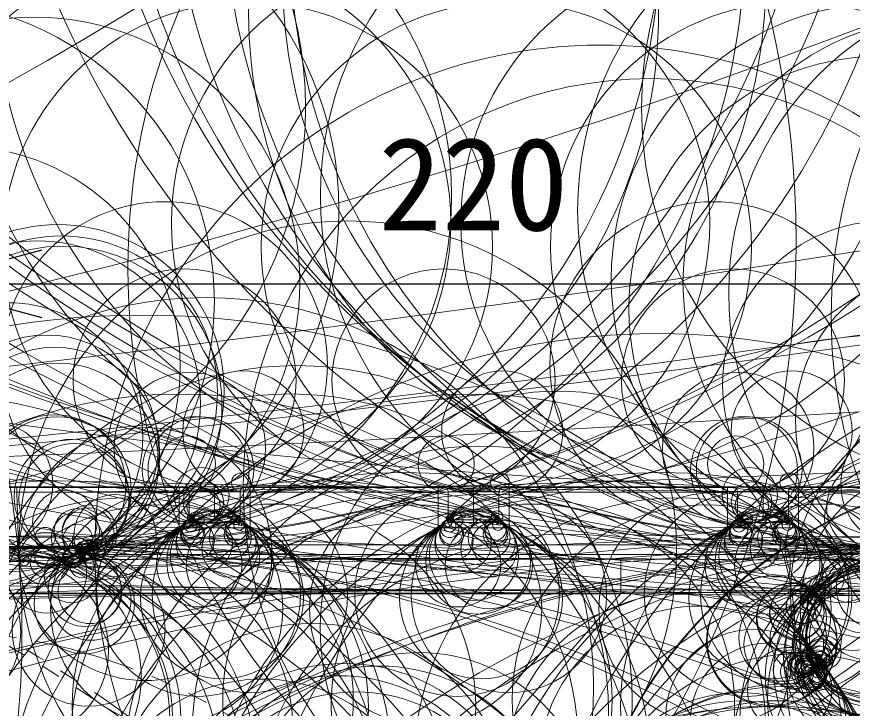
# Model space of a CAD drawing. Units: millimetres, scale not verified. Extents: x -9876 to 10121, y -1333 to 20075.
# Drawn here: x 19.21 to 35.66, y 75.77 to 89.39 of the extents above; entities that cross this region are included whole.
import ezdxf
from ezdxf.enums import TextEntityAlignment as Align

# ---------------------------------------------------------------- set-up
doc = ezdxf.new("R2010")
doc.units = ezdxf.units.MM
doc.header["$LTSCALE"] = 0.125
doc.header["$PDMODE"] = 32
doc.header["$PDSIZE"] = 0.025
doc.linetypes.add('USER1', pattern=[31.75, 15.875, -3.175, 3.175, -3.175, 3.175, -3.175])
for name, color, linetype in [('0-0_0', 7, 'Continuous'), ('0-5_SUNPO', 7, 'Continuous'), ('0-6_Defpoints', 7, 'Continuous')]:
    doc.layers.add(name, color=color, linetype=linetype)
doc.layers.add('0-4_GAIKEI', color=1, linetype='Continuous', lineweight=18)
doc.styles.add('ＭＳ ゴシック', font='')
doc.styles.get('ＭＳ ゴシック').set_extended_font_data('MS Gothic')

# ---------------------------------------------------------------- blocks, each defined once
blk = doc.blocks.new('_Open30')
at = {"layer": '0-0_0'}
blk.add_line((0, 0), (-1, 0), dxfattribs=at)
blk.add_lwpolyline([(-1, 0.26795), (0, 0), (-1, -0.26795)], dxfattribs=at)
blk = doc.blocks.new('D22')
at = {"layer": '0-5_SUNPO'}
for p, q in [((376.7387, -51.2784), (376.7387, -46.5499)), ((398.7315, -51.2784), (398.7315, -46.5499)), ((379.2387, -47.7999), (396.2315, -47.7999))]:
    blk.add_line(p, q, dxfattribs=at)
at = {"layer": '0-6_Defpoints'}
for p in [(398.7315, -47.7999), (376.7387, -51.9034), (398.7315, -51.9034)]:
    blk.add_point(p, dxfattribs=at)
at = {"layer": '0-5_SUNPO', "xscale": 2.5, "yscale": 2.5, "rotation": 180}
blk.add_blockref('_Open30', (376.7387, -47.7999), dxfattribs=at)
at = {"layer": '0-5_SUNPO', "xscale": 2.5, "yscale": 2.5}
blk.add_blockref('_Open30', (398.7315, -47.7999), dxfattribs=at)
at = {"layer": '0-5_SUNPO', "style": 'ＭＳ ゴシック'}
blk.add_text('220', height=1.833, dxfattribs=at).set_placement((385.8601, -47.2999), align=Align.BOTTOM_LEFT)

msp = doc.modelspace()

# ---------------------------------------------------------------- linework, layer by layer
at = {"layer": '0-4_GAIKEI', "color": 7}
for p, q in [((39.1008, 80.1316), (17.5043, 80.1316)), ((19.755, 80.1316), (19.7543, 80.1316))]:
    msp.add_line(p, q, dxfattribs=at)
at = {"layer": '0-4_GAIKEI'}
for p, q in [((17.5043, 80.1166), (22.557, 80.1166)), ((19.2067, 80.1166), (19.2067, 80.0281)), ((19.2067, 80.0281), (19.2371, 79.1582)), ((19.2067, 80.0281), (22.4043, 80.0281)), ((23.6043, 80.0316), (22.6043, 80.0316)), ((22.6043, 80.0316), (22.6043, 79.4816)), ((23.6043, 80.0316), (23.6043, 79.4816)), ((23.6517, 80.1166), (27.657, 80.1166)), ((23.8043, 80.1166), (23.8043, 79.3281)), ((23.8043, 80.0281), (27.5043, 80.0281)), ((27.7043, 80.0316), (28.7043, 80.0316)), ((27.7043, 80.0316), (27.7043, 79.4816)), ((28.2043, 80.1316), (28.2043, 79.4316)), ((28.7043, 80.0316), (28.7043, 79.4816)), ((28.7517, 80.1166), (33.357, 80.1166)), ((28.9043, 80.1166), (28.9043, 79.3281)), ((28.9043, 80.0281), (33.2043, 80.0281)), ((33.4043, 80.0316), (34.4043, 80.0316)), ((33.4043, 80.0316), (33.4043, 79.4816)), ((33.9043, 80.1316), (33.9043, 79.4816)), ((34.4043, 80.0316), (34.4043, 79.4816)), ((34.4517, 80.1166), (37.2019, 80.1166)), ((34.6043, 80.1166), (34.6043, 79.3281)), ((34.6043, 80.0281), (37.2019, 80.0281)), ((22.6357, 79.4316), (23.573, 79.4316)), ((27.7043, 79.4816), (28.7043, 79.4816)), ((27.7357, 79.4316), (28.673, 79.4316)), ((33.4043, 79.4816), (33.9043, 79.4816)), ((33.4357, 79.4316), (34.373, 79.4316)), ((19.2371, 79.1582), (19.2371, 78.9652)), ((20.3071, 79.1582), (19.2371, 79.1582)), ((20.3071, 79.1582), (20.3071, 78.9652)), ((20.3071, 78.9652), (19.2371, 78.9652)), ((20.3043, 78.949), (20.3043, 78.9343)), ((20.6322, 78.991), (20.6322, 78.7983)), ((35.7765, 78.991), (20.6322, 78.991)), ((19.2471, 78.7894), (19.2043, 78.7894)), ((20.6322, 78.7983), (20.6507, 78.7493)), ((35.7765, 78.7983), (20.6322, 78.7983)), ((31.1043, 78.7068), (22.2043, 78.7068)), ((31.1043, 78.0366), (31.1043, 78.7068)), ((19.2532, 78.6638), (19.2043, 78.6637)), ((19.0152, 78.0366), (22.2043, 78.0366)), ((19.0155, 78.0266), (22.2043, 78.0266)), ((31.1043, 78.1073), (22.2043, 78.1073)), ((22.2043, 78.0366), (31.0995, 78.0366)), ((22.2043, 78.0266), (31.0995, 78.0266)), ((31.0995, 78.0267), (24.1705, 70.0946)), ((31.0995, 78.0366), (31.1043, 78.0367)), ((31.0995, 78.0266), (31.0995, 78.0366)), ((31.0995, 78.0266), (31.1044, 78.0266)), ((34.9004, 78.0751), (31.1043, 78.0366)), ((31.1043, 78.0366), (31.1044, 78.0266)), ((34.9055, 78.0819), (34.9004, 78.0751)), ((34.9995, 77.9641), (34.9951, 77.9581)), ((36.932, 77.9616), (35.0761, 76.662)), ((34.8599, 76.662), (34.9008, 76.6918)), ((35.0761, 76.662), (35.027, 76.6276)), ((35.2969, 76.3496), (35.2478, 76.3153))]:
    msp.add_line(p, q, dxfattribs=at)
for points in [[(22.4043, 80.1166), (22.4043, 79.3281), (23.8043, 79.3281)], [(23.1043, 80.1316), (23.1043, 79.4816), (22.6043, 79.4816)], [(27.5043, 80.1166), (27.5043, 79.3281), (28.9043, 79.3281)], [(33.2043, 80.1166), (33.2043, 79.3281), (34.6043, 79.3281)]]:
    msp.add_lwpolyline(points, dxfattribs=at)
for centre, radius in [((122.8145, 10076.0939), 9998.4889), ((40.2442, 932.6986), 854.7209), ((-14.3347, 862.3482), 782.3215), ((38.6992, 862.3482), 782.3215), ((-20.5198, 470.8671), 391.768), ((-19.1393, 470.874), 391.7749), ((-24.9459, 466.2857), 386.2592), ((18.088, 466.2857), 386.2592), ((-14.3111, 221.4877), 141.461), ((38.7228, 221.4877), 141.461), ((195.3956, 82.8046), 212.3644), ((196.4687, 82.8233), 212.3644), ((37.6275, 171.7543), 93.7789), ((-24.2045, 149.9927), 70.8536), ((-15.4547, 149.9944), 70.8553), ((36.3709, 141.4762), 63.3853), ((37.1727, 130.9594), 52.0443), ((19.2364, 130.8519), 51.9369), ((37.1857, 129.924), 51.1346), ((37.1694, 126.1146), 47.4509), ((37.6354, 116.9505), 38.9752), ((36.9702, 113.5206), 35.4233), ((37.0094, 111.5955), 32.8053), ((19.2006, 110.2328), 31.3089), ((37.2006, 110.2328), 31.3089), ((36.9644, 109.1519), 30.487), ((19.4759, 108.037), 29.1207), ((36.9328, 108.0372), 29.1209), ((26.3399, 79.7654), 43.2814), ((27.413, 79.7841), 43.2814), ((37.7417, 97.2825), 19.3069), ((19.333, 95.787), 16.8626), ((37.333, 95.787), 16.8626), ((19.0589, 94.941), 16.0165), ((37.0589, 94.941), 16.0165), ((21.0674, 94.6027), 15.9015), ((36.6602, 93.2905), 14.497), ((36.5742, 91.9719), 13.3025), ((15.3077, 84.96), 19.2479), ((21.1978, 90.8727), 12.3402), ((19.7991, 90.9963), 12.0769), ((36.6083, 90.9387), 12.0193), ((23.8019, 90.1869), 10.1588), ((28.9019, 90.1869), 10.1588), ((34.6019, 90.1869), 10.1588), ((22.4102, 89.4656), 9.4374), ((27.5102, 89.4656), 9.4374), ((33.2102, 89.4656), 9.4374), ((34.6081, 84.4406), 13.2131), ((1.2707, 77.2293), 18.0386), ((17.3306, 87.5909), 7.5638), ((39.0781, 87.5927), 7.5656), ((45.1787, 83.4926), 9.9314), ((21.0787, 85.8606), 6.6928), ((31.8787, 85.8606), 6.6928), ((18.9035, 85.5751), 6.6496), ((36.9035, 85.5751), 6.6496), ((22.4536, 85.3293), 5.3009), ((27.5536, 85.3293), 5.3009), ((33.2536, 85.3293), 5.3009), ((39.3223, 83.9472), 6.094), ((-25.845, 30.5143), 59.0879), ((17.1971, 83.7899), 5.9017), ((23.7493, 84.8556), 4.8272), ((28.8493, 84.8556), 4.8272), ((34.5493, 84.8556), 4.8272), ((36.3482, 84.2314), 5.4325), ((19.5556, 84.1535), 5.2272), ((37.5556, 84.1535), 5.2272), ((30.7057, 78.8689), 9.9609), ((36.2286, 83.643), 4.9664), ((31.6859, 80.1486), 8.0207), ((18.0911, 82.5011), 4.3332), ((22.1155, 82.5353), 3.2097), ((32.9155, 82.5353), 3.2097), ((20.0162, 82.0199), 3.2749), ((25.7249, 78.8887), 6.4786), ((36.3303, 82.1466), 3.2229), ((19.6169, 81.7656), 3.2084), ((20.0846, 81.9989), 3.075), ((20.1111, 81.7339), 3.1371), ((37.5889, 81.4381), 3.0444), ((22.5125, 82.2261), 2.1972), ((27.6125, 82.2261), 2.1972), ((33.3125, 82.2261), 2.1972), ((22.9193, 76.2087), 7.6496), ((19.0403, 81.1096), 2.6487), ((21.6809, 66.9872), 16.5262), ((19.7977, 80.9266), 2.1955), ((31.822, 69.6366), 13.5136), ((36.922, 69.6366), 13.5136), ((42.622, 69.6366), 13.5136), ((19.9523, 80.8133), 2.0666), ((20.0146, 80.585), 1.9841), ((24.7236, 75.9143), 6.6054), ((22.6142, 80.8923), 1.4927), ((23.6684, 81.2222), 1.1929), ((28.7684, 81.2222), 1.1929), ((33.4142, 80.8923), 1.4927), ((34.4684, 81.2222), 1.1929), ((17.3304, 72.6804), 9.2792), ((22.4304, 72.6804), 9.2792), ((24.5901, 75.6903), 6.2715), ((28.1304, 72.6804), 9.2792), ((29.8555, 77.3457), 4.6731), ((38.4347, 78.0205), 3.9874), ((20.0061, 80.0574), 1.4565), ((19.9547, 80.1487), 1.402), ((22.7307, 80.4671), 1.0518), ((22.8327, 80.4712), 1.041), ((33.5307, 80.4671), 1.0518), ((33.6327, 80.4712), 1.041), ((18.6757, 80.1791), 1.2396), ((21.7392, 78.8088), 2.492), ((36.6757, 80.1791), 1.2396), ((22.5646, 80.5834), 0.5536), ((27.6646, 80.5834), 0.5536), ((33.3646, 80.5834), 0.5536), ((20.2879, 79.9366), 1.134), ((20.3362, 79.8958), 1.0878), ((15.4208, 65.82), 15.028), ((28.3137, 75.2829), 5.6503), ((36.0792, 79.7263), 0.9195), ((22.8452, 79.9713), 0.543), ((33.6452, 79.9713), 0.543), ((37.4182, 77.7472), 2.7813), ((-14.9055, 32.3432), 47.9967), ((26.8289, 70.8522), 9.5612), ((31.9289, 70.8522), 9.5612), ((23.6241, 80.2176), 0.1873), ((37.6289, 70.8522), 9.5612), ((28.7241, 80.2176), 0.1873), ((34.4241, 80.2176), 0.1873), ((20.0361, 72.1148), 8.1382), ((25.1361, 72.1148), 8.1382), ((22.8788, 79.8306), 0.3987), ((30.8361, 72.1148), 8.1382), ((33.6788, 79.8306), 0.3987), ((35.9192, 79.4921), 0.8042), ((20.1529, 79.4303), 0.6343), ((22.1602, 77.7344), 2.2885), ((25.2629, 75.1421), 4.9937), ((28.4987, 71.8084), 8.176), ((22.7797, 78.0227), 2.0162), ((22.8856, 79.7615), 0.3292), ((22.6027, 80.0342), 0.00306), ((23.6075, 80.0411), 0.0101), ((23.6047, 80.0319), 0.00046), ((27.2602, 77.7344), 2.2885), ((27.8797, 78.0227), 2.0162), ((27.7027, 80.0342), 0.00306), ((28.7075, 80.0411), 0.0101), ((28.7047, 80.0319), 0.00046), ((32.9602, 77.7344), 2.2885), ((33.5797, 78.0227), 2.0162), ((33.6856, 79.7615), 0.3292), ((33.4027, 80.0342), 0.00306), ((35.4162, 78.9299), 1.0733), ((34.4075, 80.0411), 0.0101), ((34.4047, 80.0319), 0.00046), ((21.4096, 74.7483), 5.1684), ((21.1409, 79.1715), 0.8095), ((26.5096, 74.7483), 5.1684), ((23.7989, 78.0014), 1.9231), ((28.8989, 78.0014), 1.9231), ((32.2096, 74.7483), 5.1684), ((34.5989, 78.0014), 1.9231), ((21.9985, 75.9438), 3.8357), ((20.3908, 79.2573), 0.447), ((20.6414, 79.2342), 0.543), ((20.6119, 79.2066), 0.5133), ((24.2723, 75.8217), 3.9727), ((23.1944, 78.6567), 1.0316), ((23.1114, 78.7756), 0.8782), ((27.0985, 75.9438), 3.8357), ((23.5675, 79.5465), 0.115), ((29.3723, 75.8217), 3.9727), ((28.2944, 78.6567), 1.0316), ((28.2114, 78.7756), 0.8782), ((28.6675, 79.5465), 0.115), ((32.7985, 75.9438), 3.8357), ((35.0723, 75.8217), 3.9727), ((33.9944, 78.6567), 1.0316), ((33.9114, 78.7756), 0.8782), ((34.3675, 79.5465), 0.115), ((20.3886, 79.1316), 0.5013), ((23.2505, 77.9563), 1.6061), ((22.8956, 79.0256), 0.5568), ((22.631, 79.3673), 0.1247), ((22.6371, 79.5058), 0.0742), ((22.7439, 79.4868), 0.1545), ((22.6471, 79.4811), 0.0576), ((22.6405, 79.4809), 0.051), ((22.6361, 79.4763), 0.0447), ((22.6349, 79.4688), 0.0371), ((23.41, 79.1341), 0.4118), ((23.5284, 79.2914), 0.2148), ((23.5187, 79.4829), 0.1006), ((23.5863, 79.3821), 0.1072), ((23.5667, 79.4813), 0.0525), ((23.5713, 79.4783), 0.0471), ((23.5738, 79.4745), 0.0428), ((23.5737, 79.4722), 0.0404), ((28.3505, 77.9563), 1.6061), ((27.9956, 79.0256), 0.5568), ((27.731, 79.3673), 0.1247), ((27.7371, 79.5058), 0.0742), ((27.8439, 79.4868), 0.1545), ((27.7471, 79.4811), 0.0576), ((27.7405, 79.4809), 0.051), ((27.7361, 79.4763), 0.0447), ((27.7349, 79.4688), 0.0371), ((28.51, 79.1341), 0.4118), ((28.6284, 79.2914), 0.2148), ((28.6187, 79.4829), 0.1006), ((28.6863, 79.3821), 0.1072), ((28.6667, 79.4813), 0.0525), ((28.6713, 79.4783), 0.0471), ((28.6738, 79.4745), 0.0428), ((28.6737, 79.4722), 0.0404), ((34.0505, 77.9563), 1.6061), ((33.6956, 79.0256), 0.5568), ((33.431, 79.3673), 0.1247), ((33.4371, 79.5058), 0.0742), ((33.5439, 79.4868), 0.1545), ((33.4471, 79.4811), 0.0576), ((33.4405, 79.4809), 0.051), ((33.4361, 79.4763), 0.0447), ((33.4349, 79.4688), 0.0371), ((34.21, 79.1341), 0.4118), ((34.3284, 79.2914), 0.2148), ((34.3187, 79.4829), 0.1006), ((34.3863, 79.3821), 0.1072), ((34.3667, 79.4813), 0.0525), ((34.3713, 79.4783), 0.0471), ((34.3738, 79.4745), 0.0428), ((34.3737, 79.4722), 0.0404), ((22.4514, 75.7753), 3.6834), ((19.7652, 79.1324), 0.2021), ((20.4071, 79.1031), 0.292), ((22.801, 78.6075), 0.8405), ((22.7258, 79.0729), 0.3724), ((22.6702, 79.1964), 0.2373), ((22.666, 79.2161), 0.2173), ((22.6333, 79.3099), 0.1779), ((22.6008, 79.4106), 0.0721), ((22.5995, 79.415), 0.0675), ((23.403, 78.5899), 0.8587), ((23.4077, 78.9071), 0.5545), ((23.4942, 79.0113), 0.4276), ((23.5345, 79.193), 0.2418), ((23.5458, 79.2209), 0.2117), ((23.6111, 79.432), 0.0515), ((23.6182, 79.4542), 0.0282), ((23.6196, 79.4632), 0.0191), ((27.901, 78.6075), 0.8405), ((27.8258, 79.0729), 0.3724), ((27.7702, 79.1964), 0.2373), ((27.766, 79.2161), 0.2173), ((27.7333, 79.3099), 0.1779), ((27.7008, 79.4106), 0.0721), ((27.6995, 79.415), 0.0675), ((28.503, 78.5899), 0.8587), ((28.5077, 78.9071), 0.5545), ((28.5942, 79.0113), 0.4276), ((28.6345, 79.193), 0.2418), ((28.6458, 79.2209), 0.2117), ((28.7111, 79.432), 0.0515), ((28.7182, 79.4542), 0.0282), ((28.7196, 79.4632), 0.0191), ((33.601, 78.6075), 0.8405), ((33.5258, 79.0729), 0.3724), ((33.4702, 79.1964), 0.2373), ((33.466, 79.2161), 0.2173), ((33.4333, 79.3099), 0.1779), ((33.4008, 79.4106), 0.0721), ((33.3995, 79.415), 0.0675), ((34.203, 78.5899), 0.8587), ((34.2077, 78.9071), 0.5545), ((34.2942, 79.0113), 0.4276), ((34.3345, 79.193), 0.2418), ((34.3458, 79.2209), 0.2117), ((34.4111, 79.432), 0.0515), ((34.4182, 79.4542), 0.0282), ((34.4196, 79.4632), 0.0191), ((19.7917, 78.4387), 0.7915), ((19.7622, 78.7231), 0.5132), ((30.0252, 72.9104), 6.2934), ((19.6761, -57.5645), 136.7235), ((36.6921, -65.6111), 144.7701), ((37.4005, 3.5935), 75.5619), ((18.5269, 35.3612), 43.7906), ((17.6511, 71.6884), 7.4529), ((38.3737, 58.9331), 20.2138), ((20.551, 78.8726), 0.1956), ((20.4478, 78.9416), 0.0639), ((20.5938, 78.8855), 0.1922), ((20.6134, 78.8904), 0.198), ((20.5853, 78.8524), 0.1581), ((37.2665, 76.1782), 2.8859), ((19.2147, -12.3859), 91.3511), ((19.7463, 6.6247), 72.3237), ((37.2486, -0.182), 79.1472), ((37.7463, 6.6247), 72.3237), ((18.7418, 35.6842), 43.2786), ((19.1964, 48.5318), 30.413), ((19.2211, 50.4193), 28.5255), ((19.3639, 63.9164), 15.0277), ((37.8771, 47.0839), 31.8771), ((37.1964, 48.5318), 30.413), ((18.0158, 68.2392), 10.7156), ((37.2211, 50.4193), 28.5255), ((20.7949, 73.2012), 5.7522), ((19.5843, 74.6098), 4.332), ((18.8347, 75.558), 3.3843), ((17.6164, 77.2771), 1.6689), ((19.7654, 78.6448), 0.2931), ((19.7654, 78.7383), 0.2), ((20.288, 78.3925), 0.542), ((20.3043, 78.7343), 0.2), ((20.3074, 78.7433), 0.1906), ((20.3151, 78.7443), 0.1853), ((20.2955, 78.9486), 0.0169), ((20.4407, 78.8672), 0.0616), ((20.4634, 78.8767), 0.0601), ((20.4593, 78.9159), 0.0357), ((20.4674, 78.8497), 0.0327), ((20.4698, 78.8387), 0.0215), ((20.4722, 78.8318), 0.0142), ((20.5876, 78.8096), 0.1228), ((20.6102, 78.8138), 0.1214), ((20.6051, 78.775), 0.0841), ((20.6119, 78.7638), 0.0713), ((37.3639, 63.9164), 15.0277), ((38.3913, 68.1824), 10.7724), ((37.5843, 74.6098), 4.332), ((36.8347, 75.558), 3.3843), ((36.8921, 75.9697), 2.8996), ((36.5865, 76.8412), 2.0455), ((36.0296, 77.8272), 1.1077), ((35.6273, 78.4138), 0.5608), ((36.1418, 78.1434), 0.7918), ((27.0518, -627.082), 705.8096), ((30.8967, -270.6774), 349.3842), ((19.1348, 74.1937), 4.599), ((19.0454, 74.4933), 4.18), ((19.2353, 75.5878), 3.2016), ((19.2614, 76.3938), 2.3952), ((21.2757, 75.4058), 3.3641), ((20.6207, 77.3193), 1.5055), ((19.3029, 78.6818), 0.0528), ((19.3532, 78.6798), 0.1022), ((19.2709, 78.6723), 0.0195), ((20.5373, 77.8327), 0.9855), ((20.5455, 78.1023), 0.7187), ((20.6646, 77.9051), 0.7925), ((20.6493, 78.0691), 0.6281), ((20.4935, 78.579), 0.2391), ((20.6134, 78.754), 0.0615), ((36.1736, 77.1164), 1.5499), ((36.6368, 76.8167), 1.9995), ((35.1021, 78.3366), 0.4021), ((35.6726, 77.8082), 0.8976), ((35.8864, 78.0382), 0.7796), ((19.2282, 75.6198), 3.0441), ((19.2643, 76.9113), 1.7521), ((36.1255, 76.3862), 2.1758), ((36.1613, 76.5112), 2.0488), ((36.1198, 76.7528), 1.8092), ((35.9288, 77.0065), 1.5762), ((35.9304, 77.081), 1.4303), ((36.1454, 77.098), 1.5192), ((36.1087, 77.1597), 1.3684), ((36.0692, 77.1864), 1.3219), ((36.0881, 77.2042), 1.3224), ((34.0777, 77.0882), 1.2848), ((34.0821, 77.1056), 1.2772), ((35.9951, 77.2349), 1.2337), ((35.0298, 78.1645), 0.2153), ((34.464, 77.541), 0.6896), ((34.4696, 77.5545), 0.6842), ((34.568, 77.6507), 0.5385), ((34.5732, 77.6624), 0.5346), ((35.816, 77.1149), 1.0589), ((35.003, 78.0904), 0.1367), ((34.9975, 78.0654), 0.1111), ((30.0968, -320.4427), 398.5536), ((30.7216, -287.691), 365.7985), ((32.3148, 74.5671), 3.4673), ((34.2906, 77.1663), 0.8623), ((34.7067, 77.7836), 0.3464), ((34.7119, 77.7936), 0.3437), ((34.833, 77.8864), 0.1836), ((34.8377, 77.8943), 0.1825), ((34.8922, 77.9267), 0.112), ((34.8969, 77.9339), 0.1113), ((34.8982, 77.9288), 0.1057), ((34.9045, 77.9368), 0.1033), ((34.9196, 77.9696), 0.0764), ((34.9235, 77.9764), 0.0769), ((34.962, 78.027), 0.0764), ((34.9853, 77.9834), 0.0282), ((34.7469, 77.1505), 0.7021), ((34.9666, 77.9618), 0.0298), ((34.9711, 77.9682), 0.0297), ((34.9688, 77.9652), 0.0269), ((34.9731, 77.9714), 0.0271), ((34.982, 77.9802), 0.0255), ((34.9778, 77.9655), 0.0179), ((34.9822, 77.9717), 0.018), ((34.985, 77.9703), 0.0152), ((32.6531, 74.6314), 3.1532), ((34.3138, 77.0292), 0.7846), ((25.0143, 73.4339), 4.0065), ((34.9258, 77.0498), 0.4446), ((33.7162, 75.6026), 1.7249), ((35.113, 76.8724), 0.334), ((34.0051, 75.5255), 1.5323), ((34.9736, 76.8088), 0.292), ((35.0574, 76.8573), 0.2842), ((27.131, 73.4227), 3.4459), ((34.4295, 76.1405), 0.8315), ((34.4901, 76.5368), 0.3889), ((34.5949, 76.6001), 0.2715), ((34.7624, 76.48), 0.4017), ((35.011, 76.795), 0.2071), ((35.0486, 76.7676), 0.2266), ((34.9922, 76.7564), 0.1664), ((35.0322, 76.7143), 0.1809), ((35.0408, 76.703), 0.1863), ((34.5783, 76.4903), 0.3288), ((34.6665, 76.5941), 0.2245), ((34.6573, 76.5839), 0.2153), ((34.6607, 76.6362), 0.2158), ((34.8379, 76.4584), 0.3139), ((34.708, 76.5759), 0.1792), ((34.7004, 76.6129), 0.1697), ((34.7249, 76.6073), 0.1447), ((34.7389, 76.574), 0.1483), ((34.7604, 76.6095), 0.1091), ((34.7693, 76.5824), 0.1167), ((34.943, 76.7308), 0.1136), ((34.9553, 76.7268), 0.12), ((34.9569, 76.7234), 0.1167), ((34.9134, 76.6989), 0.0701), ((34.9363, 76.699), 0.0863), ((34.9607, 76.6807), 0.1031), ((34.8965, 76.6673), 0.0375), ((34.9141, 76.6683), 0.0549), ((34.9975, 76.583), 0.1117), ((35.0693, 76.6357), 0.094), ((25.6579, 73.056), 3.5984), ((26.3495, 73.0477), 3.5573), ((34.8601, 76.3935), 0.2776), ((34.8856, 76.3914), 0.2521), ((34.9115, 76.4156), 0.2216), ((34.9534, 76.4494), 0.1678), ((34.9859, 76.4292), 0.1792), ((34.8699, 76.6591), 0.0104), ((34.8667, 76.6611), 0.00706), ((34.864, 76.6607), 0.0043), ((34.8639, 76.6606), 0.00421), ((34.8628, 76.6607), 0.00312), ((34.9813, 76.4905), 0.1181), ((34.9856, 76.52), 0.0884), ((35.0129, 76.6017), 0.0877), ((35.0846, 76.5986), 0.0539), ((35.076, 76.6609), 0.00118), ((25.541, 72.9982), 3.4165), ((34.9696, 76.3614), 0.1629), ((24.042, 73.0218), 3.3262), ((25.8891, 72.8957), 3.2003)]:
    msp.add_circle(centre, radius, dxfattribs=at)
at = {"layer": '0-4_GAIKEI', "linetype": 'USER1'}
for centre, radius in [((3.7242, 50.5244), 30.7021), ((3.692, 50.5144), 30.6158), ((17.2062, 65.2055), 12.123)]:
    msp.add_circle(centre, radius, dxfattribs=at)
at = {"layer": '0-4_GAIKEI', "color": 7}
for centre, radius in [((39.549, 71.1231), 9.3876), ((39.5453, 71.1517), 9.3782), ((36.8305, 71.8537), 6.5742), ((34.6313, 72.5909), 4.2547), ((34.5133, 71.3848), 4.8764), ((34.3695, 71.5304), 4.6725), ((33.4552, 73.1116), 2.9685), ((34.1993, 71.9471), 3.9748), ((33.5019, 72.709), 3.2102), ((34.052, 67.0548), 8.7594), ((33.841, 69.3225), 6.4819), ((34.2038, 69.5449), 6.2648)]:
    msp.add_circle(centre, radius, dxfattribs=at)
at = {"layer": '0-4_GAIKEI'}
for centre, radius, start, end in [((22.5043, 80.0316), 0.1, 360, 89.99996), ((23.7043, 80.0316), 0.1, 90, 180.00002), ((27.6043, 80.0316), 0.1, 360, 89.99996), ((28.8043, 80.0316), 0.1, 90, 180.00002), ((33.3043, 80.0316), 0.1, 360, 89.99996), ((34.5043, 80.0316), 0.1, 90, 180.00002), ((22.5914, 79.3346), 0.1477, 84.9897, 90.78873), ((22.6543, 79.4816), 0.05, 180, 270), ((23.5543, 79.4816), 0.05, 270, 0), ((23.6172, 79.3346), 0.1477, 89.21124, 95.01032), ((27.6914, 79.3346), 0.1477, 84.9897, 90.78873), ((27.7543, 79.4816), 0.05, 180, 270), ((28.6543, 79.4816), 0.05, 270, 0), ((28.7172, 79.3346), 0.1477, 89.21124, 95.01032), ((33.3914, 79.3346), 0.1477, 84.9897, 90.78873), ((33.4543, 79.4816), 0.05, 180, 270), ((34.3543, 79.4816), 0.05, 270, 0), ((34.4172, 79.3346), 0.1477, 89.21124, 95.01032), ((20.3071, 78.7584), 0.3998, 35.57733, 89.99634), ((20.3486, 78.9499), 0.0442, 159.72199, 181.16401), ((20.3071, 78.7655), 0.1997, 35.53381, 89.99979), ((20.987, 78.99), 0.5286, 191.83921, 195.46537), ((20.6319, 78.9981), 0.1998, 215.68989, 270.10039), ((20.1253, 78.7533), 0.365, 11.00583, 15.20739), ((20.6627, 78.9118), 0.1999, 206.36312, 270.04194), ((22.2044, -22.4433), 101.1501, 90.00005, 90.91577), ((20.1975, 78.5818), 0.4832, 15.61697, 20.28829), ((22.2124, -22.7785), 101.4854, 91.67092, 92.20695), ((36.1182, 77.1476), 1.3, 49.47676, 200.52324), ((22.2057, 6.0214), 72.0858, 90.0011, 92.53673), ((34.3495, 78.0679), 0.5509, 352.03029, 0.74757), ((-1110.6309, 1713.7173), 1998.5303, 304.98663, 305.05149), ((34.9944, 76.7269), 0.1, 200.5459, 305.02886), ((34.9532, 76.6981), 0.1001, 201.11756, 211.94813), ((34.9601, 76.726), 0.119, 277.89746, 304.1748), ((35.0029, 76.5611), 0.2584, 205.57968, 216.10553), ((35.0747, 76.6041), 0.342, 214.839, 274.32183), ((35.0778, 76.5626), 0.3002, 274.32845, 304.51145)]:
    msp.add_arc(centre, radius, start, end, dxfattribs=at)
at = {"layer": '0-4_GAIKEI', "color": 7}
for centre, radius, start, end in [((117.9837, -39.9588), 142.4954, 124.14201, 125.68101), ((34.2245, 69.765), 6.0437, 84.19225, 85.15086), ((34.8409, 75.8276), 0.0501, 264.43865, 305.66266)]:
    msp.add_arc(centre, radius, start, end, dxfattribs=at)

# ---------------------------------------------------------------- block references
at = {"layer": '0-5_SUNPO'}
msp.add_blockref('D22', (-359.5308, 131.9315), dxfattribs=at)

doc.saveas('drawing.dxf')
